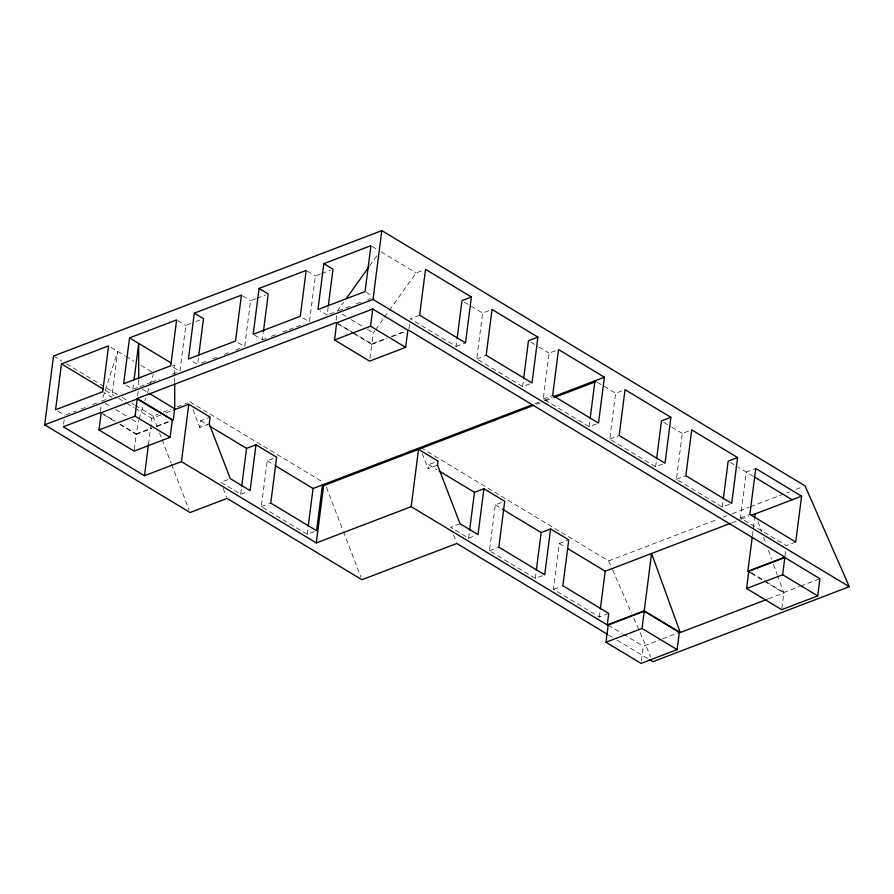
<?xml version="1.0" encoding="UTF-8"?>
<svg xmlns="http://www.w3.org/2000/svg" width="894" height="894" viewBox="0 0 894 894"><rect width="100%" height="100%" fill="white"/><g stroke="black" fill="none" stroke-linecap="round" stroke-linejoin="round"><path stroke-width="0.67" stroke-dasharray="4.47 3.35" d="M63.619 424.214L64.267 419.118M100.43 411.363L101.089 406.267M132.826 389.292L133.687 382.554M137.575 395.964L138.224 390.868M134.256 449.771L136.29 433.903L151.734 428.002M120.008 424.549L136.268 434.35L138.581 420.269M148.493 444.318L151.812 418.381L160.741 414.972M190.858 323.505L185.807 325.438L179.929 371.301L171.905 366.462M198.457 357.812L197.596 364.551L190.713 360.405M209.252 423.89L199.831 427.5L200.703 420.716L210.124 417.118M255.628 298.764L250.577 300.697L244.699 346.559L236.675 341.72M227.936 479.575L220.874 482.268L240.687 494.226L241.548 487.487M254.343 334.971L262.367 339.809L263.227 333.071M314.252 531.639L307.19 534.333L261.327 506.674L267.205 460.823L276.626 457.225M320.387 274.022L315.347 275.955L309.469 321.818L301.446 316.979M328.165 306.977L327.137 315.068L320.253 310.922M307.19 534.333L308.05 527.594M336.122 320.119L337.094 312.475M369.937 358.483L371.803 343.933L385.962 338.524M354.37 333.875L371.792 344.38L373.267 332.914L374.877 330.657M408.938 328.981L409.91 321.337M437.524 465.103L428.103 468.702L428.617 464.668L438.038 461.069M419.655 315.191L410.234 318.789L456.096 346.459L456.968 339.709M529.673 383.861L522.599 386.566L476.737 358.907L482.615 313.056L492.035 309.458M460.041 523.75L450.621 527.348L468.601 538.188L469.473 531.449M542.356 575.714L535.294 578.407L489.431 550.749L495.298 504.887L504.719 501.288M522.599 386.566L523.471 379.827M596.164 423.979L589.101 426.673L543.239 399.015L549.117 353.164L558.538 349.565M535.294 578.407L536.154 571.668M608.736 613.429L599.315 617.028L553.453 589.369L559.331 543.496L568.752 539.898M589.101 426.673L589.973 419.934M662.666 464.087L655.604 466.791L609.742 439.122L615.62 393.271L625.04 389.672M599.315 617.028L600.176 610.289M655.604 466.791L656.464 460.041M641.411 660.744L643.278 646.183L661.292 639.299M729.359 504.305L722.285 507.01L676.423 479.34L682.301 433.489L691.721 429.891M722.285 507.01L723.157 500.26M795.738 542.021L786.318 545.631L740.456 517.961L746.322 472.099L755.743 468.501M752.413 535.729L754.514 519.347M785.01 555.822L785.982 548.178M781.848 608.356L783.882 592.476L799.325 586.576M139.006 418.962L143.219 405.876M144.895 400.635L145.744 398.02M147.421 392.779L149.533 386.242M149.957 384.934L153.321 374.463M337.262 311.201L343.732 302.15M369.602 265.92L376.877 255.74M375.692 329.517L383.772 318.208M384.576 317.068L388.622 311.414M389.438 310.274L416.112 272.927L423.175 270.256M195.898 321.583L200.949 319.65M256.88 298.283L265.719 294.908M321.65 273.542L330.489 270.167M172.24 366.082L174.71 365.143L174.71 382.867M66.033 414.816L76.236 410.916M81.343 408.96L85.165 407.508M92.808 404.58L96.641 403.116M105.537 399.719L101.737 401.171L117.74 351.443L111.862 397.305L103.838 392.466M134.011 388.845L137.542 387.493M140 386.554L150.304 382.621M151.6 382.129L159.322 379.179M172.207 374.251L178.644 371.792M201.418 363.098L207.777 360.662M212.873 358.717L216.694 357.265M224.327 354.337L229.423 352.392M235.792 349.967L240.877 348.023M262.367 339.809L266.188 338.357M271.273 336.412L276.369 334.468M282.739 332.032L287.823 330.087M289.097 329.595L304.373 323.762M329.662 314.107L334.725 312.174M338.535 310.721L351.286 305.849M356.382 303.893L362.763 301.457M367.859 299.512L370.407 298.54M135.262 405.34L153.03 416.056L158.137 414.112M163.233 412.156L170.888 409.24M177.258 406.804L187.461 402.903M165.848 413.017L172.218 410.581M156.875 426.036L169.748 421.119M391.114 336.557L405.261 331.149M136.268 434.35L151.578 428.505M156.673 426.561L171.972 420.716M371.792 344.38L387.091 338.535M392.198 336.591L406.222 331.238M456.096 346.459L465.517 342.86M476.737 358.907L486.157 355.309M240.687 494.226L247.75 491.532M261.327 506.674L270.748 503.076M543.239 399.015L552.66 395.416M535.003 403.73L538.914 402.233M544.133 400.244L551.956 397.26M536.501 404.3L540.389 402.814M545.575 400.825L553.352 397.864M609.742 439.122L619.162 435.523M468.601 538.188L475.675 535.495M489.431 550.749L498.852 547.15M676.423 479.34L685.843 475.742M420.962 447.726L608.646 560.929L717.916 519.191M723.123 517.201L727.023 515.715M732.231 513.726L749.138 507.267M750.435 506.764L789.469 491.856M795.973 489.376L802.477 486.895M553.453 589.369L560.516 586.665M740.456 517.961L749.876 514.363M731.895 522.789L739.673 519.816M740.958 519.325L748.736 516.352M662.577 638.808L679.306 632.427M800.611 586.084L818.625 579.2M768.326 598.868L783.87 592.934L777.758 576.082M372.083 246.375L377.816 249.828M381.269 251.907L416.112 272.927M753.385 476.357L738.377 467.305M464.265 301.993L469.998 305.457M471.149 306.15L482.615 313.056M530.768 342.1L537.652 346.246M538.791 346.939L549.117 353.164M597.27 382.207L603.003 385.66M604.154 386.353L615.62 393.271M663.795 422.326L670.735 426.505M671.886 427.209L682.301 433.489M730.432 462.511L737.248 466.623M366.216 292.237L371.949 295.69M307.312 271.117L315.347 275.955M341.91 314.006L350.035 318.912M351.197 319.605L362.808 326.612M367.456 329.417L373.267 332.914M336.725 322.768L351.923 331.931M353.096 332.646L371.803 343.933M751.139 572.73L765.175 581.189M766.337 581.893L783.882 592.476M338.111 324.075L353.208 333.171M751.351 573.322L762.962 580.318M764.124 581.022L783.87 592.934M242.553 295.858L250.577 300.697M428.617 464.668L436.853 469.641M495.298 504.887L501.176 508.429M559.331 543.496L565.209 547.05M177.783 320.6L185.807 325.438M608.188 625.029L622.224 633.488M623.397 634.192L643.278 646.183M608.635 635.042L612.222 637.198M617.005 640.082L648.083 658.833M110.867 347.285L124.713 355.644M125.875 356.337L133.999 361.243M140.973 365.445L151.421 371.748M190.009 401.931L323.662 482.536M200.703 420.716L207.754 424.974M267.205 460.823L274.257 465.081M142.202 389.147L146.851 391.952M125.953 385.146L131.686 388.599M53.517 356.036L61.809 361.031M66.547 363.892L117.494 394.623M122.232 397.484L126.97 400.333M131.709 403.194L134.078 404.624M105.447 390.421L113.773 395.439M118.533 398.311L125.663 402.613M126.847 403.328L133.988 407.63M135.173 408.346L151.812 418.381M105.224 403.272L111.035 406.781M115.672 409.575L127.283 416.582M131.932 419.387L137.743 422.884M101.201 412.737L115.237 421.197M119.908 424.024L136.29 433.903M103.76 414.738L115.371 421.744M57.886 411.151L64.759 415.297M608.646 560.929L612.01 568.584M612.569 569.858L631.6 613.239M633.835 618.335L650.631 656.609M422.214 453.381L428.103 468.702M453.481 534.78L456.342 542.222M326.355 487.174L342.871 530.187M343.374 531.494L360.897 577.111M192.959 409.597L199.831 427.5M223.254 488.47L226.584 497.153M153.03 416.056L157.042 426.483M159.545 433.009L161.546 438.216M162.049 439.524L171.056 462.98M171.559 464.288L189.081 509.915M758.034 521.66L761.789 532.031M763.666 537.205L766.013 543.686M768.371 550.168L771.656 559.242M773.534 564.427L777.288 574.786M138.715 380.229L138.715 387.046"/><path stroke-width="1.34" d="M607.439 634.315L456.812 543.463L361.902 579.725L227.065 498.394L190.087 512.519L44.7 424.829L53.517 356.036L381.827 230.607L805.069 485.9L849.3 586.699L652.866 661.716L649.279 659.548M61.462 363.903L55.584 409.765L102.698 391.773L108.565 345.9L61.462 363.903L103.078 388.991M98.999 429.936L101.201 412.737L137.24 398.97L172.318 420.135L170.117 437.334L134.078 451.101L98.999 429.936L135.028 416.168L170.117 437.334M129.529 337.898L123.651 383.761L170.765 365.769L176.632 319.907L129.529 337.898L171.223 363.042M134.033 379.849L138.704 343.43L138.715 378.866M135.028 416.168L137.24 398.97M100.273 412.637L63.295 426.762L144.47 475.731L148.493 444.318M174.71 384.23L174.721 408.759L173.246 420.225L137.251 398.512L335.786 322.667M194.3 313.157L188.422 359.019L235.524 341.027L241.402 295.165L194.3 313.157L203.474 318.689L198.803 355.108M144.47 475.731L181.448 461.606L188.79 404.256L210.124 417.118L209.252 423.89L230.294 478.67L250.108 490.627L255.986 444.787L276.626 457.225L270.748 503.076L316.61 530.734L322.488 484.894L323.628 485.61L533.908 405.284M259.07 288.416L253.192 334.278L300.295 316.286L306.173 270.424L259.07 288.416L268.245 293.947L263.406 331.719M241.726 486.135L246.565 448.386L255.986 444.787M323.84 263.674L317.962 309.536L365.065 291.545L370.943 245.682L323.84 263.674L333.004 269.206L328.344 305.625M308.229 526.242L313.068 488.493L532.399 404.725M334.512 339.966L336.725 322.768L372.753 309L407.843 330.165L405.641 347.364L369.602 361.131L334.512 339.966L370.552 326.198L405.641 347.364M181.448 461.606L316.286 542.926L323.628 485.61M44.7 424.829L373.01 299.412L381.827 230.607M370.552 326.198L372.753 309M411.195 506.674L418.537 449.358L438.038 461.069L437.524 465.103L460.041 523.75L478.022 534.59L483.9 488.739L504.719 501.288L498.852 547.15L544.714 574.808L550.581 528.946L568.752 539.898L562.874 585.771L608.736 613.429L607.261 624.928L411.195 506.674L316.286 542.926M457.136 338.368L461.974 300.619L471.395 297.02L465.517 342.86L419.655 315.191L425.533 269.362L471.395 297.02M469.641 530.097L474.479 492.337L483.9 488.739M523.638 378.475L528.477 340.726L537.897 337.127L532.019 382.967L486.157 355.309L492.035 309.458L537.897 337.127M536.322 570.316L541.161 532.556L550.581 528.946M590.141 418.582L594.979 380.822L596.119 381.514M604.4 377.223L598.522 423.074L552.66 395.416L558.538 349.565L604.4 377.223L553.252 396.757M600.355 608.937L605.182 571.199L730.599 523.281M605.987 642.227L608.188 625.029L644.228 611.261L679.306 632.427L677.104 649.625L641.076 663.393L605.987 642.227L642.026 628.46L677.104 649.625M656.643 458.7L661.482 420.929L670.902 417.33L665.024 463.193L619.162 435.523L625.04 389.672L670.902 417.33M607.261 624.928L644.239 610.803L651.581 553.475L680.245 632.516L767.03 599.36M642.026 628.46L644.228 611.261M723.324 498.919L728.163 461.148L737.584 457.549L731.705 503.411L685.843 475.742L691.721 429.891L737.584 457.549M750.189 572.618L747.865 571.221L752.234 537.093M754.692 517.984L755.218 513.882L801.605 496.159L795.738 542.021L749.876 514.363L755.743 468.501L801.605 496.159M746.591 588.509L748.792 571.311L784.831 557.543L819.921 578.709L817.708 595.907L781.68 609.674L746.591 588.509L782.63 574.753L817.708 595.907M782.63 574.753L784.831 557.543M346.157 298.752L368.797 267.06M173.492 410.1L188.79 404.256M554.649 397.361L594.823 382.017M751.329 515.369L755.218 513.882M747.865 571.221L784.843 557.096L408.77 330.255M754.558 477.061L792.185 499.791M373.01 299.412L849.3 586.699M439.2 471.06L474.479 492.337M502.361 509.144L541.161 532.556M567.556 548.469L605.182 571.199M644.239 610.803L680.245 632.516M210.101 426.393L246.565 448.386M275.43 465.785L313.068 488.493M149.164 393.349L174.721 408.759"/></g></svg>
